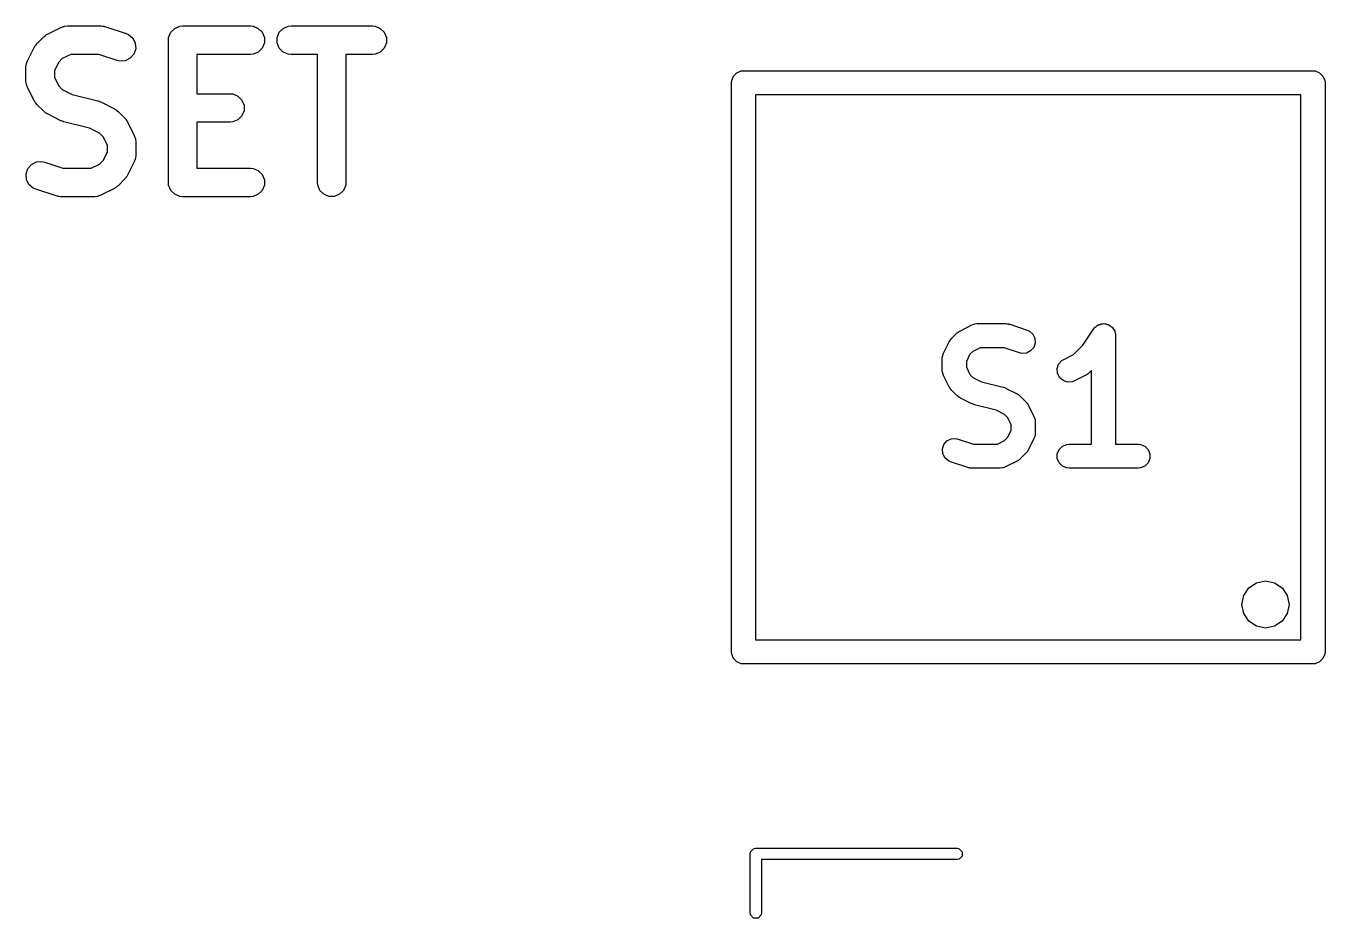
# Model space of a CAD drawing. Extents: x -0.8 to 79.7, y -28.9 to 1.9.
# Drawn here: x 39.69 to 53.38, y -8.06 to 1.35 of the extents above; entities that cross this region are included whole.
import ezdxf

# ---------------------------------------------------------------- set-up
doc = ezdxf.new("R2010")
doc.units = 0
doc.layers.add('BLACK', color=7, linetype='CONTINUOUS')

msp = doc.modelspace()

# ---------------------------------------------------------------- linework, layer by layer
at = {"layer": 'BLACK', "linetype": 'CONTINUOUS'}
for p, q in [((39.805588, 1.162381), (39.877017, 1.233809)), ((39.877017, 1.233809), (39.888517, 1.243247)), ((39.888517, 1.243247), (39.891114, 1.246241)), ((39.891114, 1.246241), (39.895626, 1.249081)), ((39.895626, 1.249081), (39.899747, 1.252463)), ((39.899747, 1.252463), (39.903406, 1.253978)), ((39.903406, 1.253978), (39.916, 1.261906)), ((39.916, 1.261906), (40.058856, 1.333335)), ((40.058856, 1.333335), (40.08632, 1.343844)), ((40.08632, 1.343844), (40.091694, 1.344225)), ((40.091694, 1.344225), (40.096675, 1.346289)), ((40.096675, 1.346289), (40.125939, 1.349171)), ((40.125939, 1.349171), (40.483082, 1.349171)), ((40.483082, 1.349171), (40.497893, 1.347712)), ((40.497893, 1.347712), (40.501843, 1.347993)), ((40.501843, 1.347993), (40.507037, 1.346811)), ((40.507037, 1.346811), (40.512346, 1.346289)), ((40.512346, 1.346289), (40.516008, 1.344771)), ((40.516008, 1.344771), (40.530516, 1.341473)), ((40.530516, 1.341473), (40.744802, 1.270045)), ((40.744802, 1.270045), (40.771653, 1.258056)), ((40.771653, 1.258056), (40.815867, 1.219709)), ((41.193106, 1.228435), (41.215504, 1.282507)), ((41.215504, 1.282507), (41.256888, 1.323891)), ((41.256888, 1.323891), (41.31096, 1.346289)), ((41.31096, 1.346289), (41.340224, 1.349171)), ((41.340224, 1.349171), (42.05451, 1.349171)), ((42.05451, 1.349171), (42.083774, 1.346289)), ((42.083774, 1.346289), (42.137846, 1.323891)), ((42.137846, 1.323891), (42.17923, 1.282507)), ((42.17923, 1.282507), (42.201628, 1.228435)), ((42.335964, 1.228435), (42.358362, 1.282507)), ((42.358362, 1.282507), (42.399746, 1.323891)), ((42.399746, 1.323891), (42.453818, 1.346289)), ((42.453818, 1.346289), (42.483082, 1.349171)), ((42.483082, 1.349171), (43.340225, 1.349171)), ((43.340225, 1.349171), (43.369489, 1.346289)), ((43.369489, 1.346289), (43.423561, 1.323891)), ((43.423561, 1.323891), (43.464945, 1.282507)), ((43.464945, 1.282507), (43.487343, 1.228435)), ((39.706061, 0.980539), (39.777489, 1.123396)), ((39.777489, 1.123396), (39.785417, 1.135991)), ((39.785417, 1.135991), (39.786933, 1.13965)), ((39.786933, 1.13965), (39.790312, 1.143767)), ((39.790312, 1.143767), (39.793154, 1.148282)), ((39.793154, 1.148282), (39.796148, 1.150878)), ((39.796148, 1.150878), (39.805588, 1.162381)), ((40.815867, 1.219709), (40.842041, 1.167361)), ((40.84619, 1.108981), (40.827682, 1.053457)), ((40.842041, 1.167361), (40.84619, 1.108981)), ((41.190224, 1.199171), (41.193106, 1.228435)), ((41.190224, -0.300828), (41.190224, 1.199171)), ((42.17923, 1.115835), (42.137846, 1.074451)), ((42.201628, 1.169907), (42.17923, 1.115835)), ((42.201628, 1.228435), (42.201628, 1.169907)), ((42.335964, 1.169907), (42.335964, 1.228435)), ((42.358362, 1.115835), (42.335964, 1.169907)), ((42.399746, 1.074451), (42.358362, 1.115835)), ((43.464945, 1.115835), (43.423561, 1.074451)), ((43.487343, 1.169907), (43.464945, 1.115835)), ((43.487343, 1.228435), (43.487343, 1.169907)), ((39.695551, 0.953075), (39.706061, 0.980539)), ((40.03493, 0.967458), (39.990225, 0.878047)), ((40.071935, 1.004463), (40.03493, 0.967458)), ((40.161349, 1.049171), (40.071935, 1.004463)), ((40.458742, 1.049171), (40.161349, 1.049171)), ((40.649933, 0.98544), (40.458742, 1.049171)), ((40.678607, 0.97892), (40.649933, 0.98544)), ((40.736987, 0.983069), (40.678607, 0.97892)), ((40.789334, 1.009243), (40.736987, 0.983069)), ((40.827682, 1.053457), (40.789334, 1.009243)), ((42.05451, 1.049171), (41.490224, 1.049171)), ((41.490224, 1.049171), (41.490224, 0.634885)), ((42.083774, 1.052053), (42.05451, 1.049171)), ((42.137846, 1.074451), (42.083774, 1.052053)), ((42.453818, 1.052053), (42.399746, 1.074451)), ((42.483082, 1.049171), (42.453818, 1.052053)), ((42.761653, 1.049171), (42.483082, 1.049171)), ((42.761653, -0.300828), (42.761653, 1.049171)), ((43.340225, 1.049171), (43.061653, 1.049171)), ((43.061653, 1.049171), (43.061653, -0.300828)), ((43.369489, 1.052053), (43.340225, 1.049171)), ((43.423561, 1.074451), (43.369489, 1.052053)), ((39.690225, 0.913457), (39.693107, 0.942721)), ((39.690225, 0.7706), (39.690225, 0.913457)), ((39.693107, 0.942721), (39.695169, 0.947699)), ((39.695169, 0.947699), (39.695551, 0.953075)), ((39.990225, 0.878047), (39.990225, 0.806009)), ((47.144403, 0.820557), (47.179443, 0.855597)), ((47.179443, 0.855597), (47.225224, 0.87456)), ((47.225224, 0.87456), (47.25, 0.877)), ((47.25, 0.877), (53.25, 0.877)), ((53.25, 0.877), (53.274776, 0.87456)), ((53.274776, 0.87456), (53.320557, 0.855597)), ((53.320557, 0.855597), (53.355597, 0.820557)), ((39.693107, 0.741336), (39.690225, 0.7706)), ((39.695169, 0.736357), (39.693107, 0.741336)), ((39.695551, 0.730982), (39.695169, 0.736357)), ((39.706061, 0.703519), (39.695551, 0.730982)), ((39.777489, 0.56066), (39.706061, 0.703519)), ((39.990225, 0.806009), (40.034931, 0.716595)), ((40.034931, 0.716595), (40.071935, 0.679592)), ((47.123, 0.75), (47.12544, 0.774776)), ((47.123, -5.25), (47.123, 0.75)), ((47.12544, 0.774776), (47.144403, 0.820557)), ((53.355597, 0.820557), (53.37456, 0.774776)), ((53.37456, 0.774776), (53.377, 0.75)), ((53.377, 0.75), (53.377, -5.25)), ((39.785417, 0.548065), (39.777489, 0.56066)), ((39.786933, 0.544406), (39.785417, 0.548065)), ((40.071935, 0.679592), (40.178295, 0.626412)), ((40.178295, 0.626412), (40.448033, 0.558978)), ((40.448033, 0.558978), (40.450188, 0.558207)), ((40.450188, 0.558207), (40.451272, 0.558131)), ((40.451272, 0.558131), (40.463468, 0.553463)), ((40.463468, 0.553463), (40.475724, 0.549085)), ((40.475724, 0.549085), (40.476594, 0.54844)), ((40.476594, 0.54844), (40.478735, 0.547621)), ((40.478735, 0.547621), (40.621593, 0.476192)), ((41.490224, 0.634885), (41.840224, 0.634885)), ((41.840224, 0.634885), (41.869488, 0.632003)), ((41.869488, 0.632003), (41.92356, 0.609605)), ((41.92356, 0.609605), (41.964944, 0.568221)), ((41.964944, 0.568221), (41.987342, 0.514149)), ((47.377, 0.623), (47.377, -5.123)), ((53.123, 0.623), (47.377, 0.623)), ((53.123, -5.123), (53.123, 0.623)), ((39.790314, 0.540285), (39.786933, 0.544406)), ((39.793154, 0.535775), (39.790314, 0.540285)), ((39.796145, 0.53318), (39.793154, 0.535775)), ((39.805588, 0.521675), (39.796145, 0.53318)), ((39.877017, 0.450247), (39.805588, 0.521675)), ((39.888517, 0.440808), (39.877017, 0.450247)), ((39.891114, 0.437815), (39.888517, 0.440808)), ((39.895626, 0.434974), (39.891114, 0.437815)), ((39.899747, 0.431593), (39.895626, 0.434974)), ((39.903406, 0.430077), (39.899747, 0.431593)), ((39.916, 0.42215), (39.903406, 0.430077)), ((40.058856, 0.350721), (39.916, 0.42215)), ((40.621593, 0.476192), (40.634186, 0.468264)), ((40.634186, 0.468264), (40.637846, 0.466749)), ((40.637846, 0.466749), (40.641965, 0.463367)), ((40.641965, 0.463367), (40.646479, 0.460527)), ((40.646479, 0.460527), (40.649075, 0.457533)), ((40.649075, 0.457533), (40.660577, 0.448094)), ((40.660577, 0.448094), (40.732005, 0.376666)), ((41.987342, 0.455621), (41.964944, 0.401549)), ((41.987342, 0.514149), (41.987342, 0.455621)), ((40.060998, 0.349901), (40.058856, 0.350721)), ((40.061868, 0.349257), (40.060998, 0.349901)), ((40.074139, 0.344872), (40.061868, 0.349257)), ((40.08632, 0.340212), (40.074139, 0.344872)), ((40.0874, 0.340135), (40.08632, 0.340212)), ((40.089559, 0.339364), (40.0874, 0.340135)), ((40.359297, 0.271929), (40.089559, 0.339364)), ((40.732005, 0.376666), (40.741445, 0.365163)), ((40.741445, 0.365163), (40.744438, 0.362568)), ((40.744438, 0.362568), (40.747276, 0.358058)), ((40.747276, 0.358058), (40.75066, 0.353936)), ((40.75066, 0.353936), (40.752176, 0.350273)), ((40.752176, 0.350273), (40.760103, 0.337682)), ((40.760103, 0.337682), (40.831532, 0.194824)), ((41.840224, 0.334885), (41.490224, 0.334885)), ((41.490224, 0.334885), (41.490224, -0.150828)), ((41.869488, 0.337767), (41.840224, 0.334885)), ((41.92356, 0.360165), (41.869488, 0.337767)), ((41.964944, 0.401549), (41.92356, 0.360165)), ((40.465657, 0.21875), (40.359297, 0.271929)), ((40.502661, 0.181746), (40.465657, 0.21875)), ((40.547368, 0.092332), (40.502661, 0.181746)), ((40.831532, 0.194824), (40.842042, 0.167361)), ((40.842042, 0.167361), (40.842424, 0.161983)), ((40.842424, 0.161983), (40.844486, 0.157006)), ((40.844486, 0.157006), (40.847368, 0.127742)), ((40.50266, -0.069117), (40.547368, 0.020296)), ((40.547368, 0.020296), (40.547368, 0.092332)), ((40.847368, 0.127742), (40.847368, -0.015114)), ((39.70991, -0.155115), (39.748258, -0.110901)), ((39.748258, -0.110901), (39.800605, -0.084727)), ((39.800605, -0.084727), (39.858985, -0.080577)), ((39.858985, -0.080577), (39.887659, -0.087097)), ((39.887659, -0.087097), (40.078854, -0.150828)), ((40.376244, -0.150828), (40.465657, -0.106121)), ((40.465657, -0.106121), (40.50266, -0.069117)), ((40.831532, -0.082197), (40.760103, -0.225053)), ((40.842041, -0.054733), (40.831532, -0.082197)), ((40.842422, -0.049358), (40.842041, -0.054733)), ((40.844486, -0.044378), (40.842422, -0.049358)), ((40.847368, -0.015114), (40.844486, -0.044378)), ((39.691402, -0.21064), (39.70991, -0.155115)), ((39.695552, -0.26902), (39.691402, -0.21064)), ((39.721726, -0.321367), (39.695552, -0.26902)), ((40.078854, -0.150828), (40.376244, -0.150828)), ((40.732006, -0.264036), (40.660578, -0.335465)), ((40.741444, -0.252535), (40.732006, -0.264036)), ((40.744438, -0.249939), (40.741444, -0.252535)), ((40.747278, -0.245426), (40.744438, -0.249939)), ((40.75066, -0.241306), (40.747278, -0.245426)), ((40.752175, -0.237646), (40.75066, -0.241306)), ((40.760103, -0.225053), (40.752175, -0.237646)), ((41.490224, -0.150828), (42.05451, -0.150828)), ((42.05451, -0.150828), (42.083774, -0.15371)), ((42.083774, -0.15371), (42.137846, -0.176108)), ((42.137846, -0.176108), (42.17923, -0.217492)), ((42.17923, -0.217492), (42.201628, -0.271564)), ((42.201628, -0.271564), (42.201628, -0.330092)), ((39.76594, -0.359715), (39.721726, -0.321367)), ((39.792791, -0.371703), (39.76594, -0.359715)), ((40.007077, -0.443131), (39.792791, -0.371703)), ((40.621593, -0.363564), (40.478734, -0.434992)), ((40.634187, -0.355635), (40.621593, -0.363564)), ((40.637847, -0.35412), (40.634187, -0.355635)), ((40.641967, -0.350738), (40.637847, -0.35412)), ((40.646478, -0.347899), (40.641967, -0.350738)), ((40.649072, -0.344907), (40.646478, -0.347899)), ((40.660578, -0.335465), (40.649072, -0.344907)), ((41.193106, -0.330092), (41.190224, -0.300828)), ((41.215504, -0.384164), (41.193106, -0.330092)), ((41.256888, -0.425548), (41.215504, -0.384164)), ((42.17923, -0.384164), (42.137846, -0.425548)), ((42.201628, -0.330092), (42.17923, -0.384164)), ((42.764535, -0.330092), (42.761653, -0.300828)), ((42.786933, -0.384164), (42.764535, -0.330092)), ((42.828317, -0.425548), (42.786933, -0.384164)), ((43.036373, -0.384164), (42.994989, -0.425548)), ((43.058771, -0.330092), (43.036373, -0.384164)), ((43.061653, -0.300828), (43.058771, -0.330092)), ((40.021589, -0.44643), (40.007077, -0.443131)), ((40.025247, -0.447946), (40.021589, -0.44643)), ((40.030549, -0.448468), (40.025247, -0.447946)), ((40.035751, -0.449651), (40.030549, -0.448468)), ((40.039705, -0.449369), (40.035751, -0.449651)), ((40.054511, -0.450828), (40.039705, -0.449369)), ((40.411653, -0.450828), (40.054511, -0.450828)), ((40.440917, -0.447946), (40.411653, -0.450828)), ((40.445895, -0.445883), (40.440917, -0.447946)), ((40.451271, -0.445502), (40.445895, -0.445883)), ((40.478734, -0.434992), (40.451271, -0.445502)), ((41.31096, -0.447946), (41.256888, -0.425548)), ((41.340224, -0.450828), (41.31096, -0.447946)), ((42.05451, -0.450828), (41.340224, -0.450828)), ((42.083774, -0.447946), (42.05451, -0.450828)), ((42.137846, -0.425548), (42.083774, -0.447946)), ((42.882389, -0.447946), (42.828317, -0.425548)), ((42.940917, -0.447946), (42.882389, -0.447946)), ((42.994989, -0.425548), (42.940917, -0.447946)), ((49.442054, -1.947467), (49.502531, -1.88699)), ((49.502531, -1.88699), (49.512271, -1.878997)), ((49.512271, -1.878997), (49.514468, -1.876464)), ((49.514468, -1.876464), (49.518287, -1.874059)), ((49.518287, -1.874059), (49.521776, -1.871197)), ((49.521776, -1.871197), (49.524874, -1.869913)), ((49.524874, -1.869913), (49.535537, -1.863202)), ((49.535537, -1.863202), (49.656488, -1.802726)), ((49.656488, -1.802726), (49.67974, -1.793828)), ((49.67974, -1.793828), (49.684292, -1.793504)), ((49.684292, -1.793504), (49.688509, -1.791758)), ((49.688509, -1.791758), (49.713285, -1.789318)), ((49.713285, -1.789318), (50.015666, -1.789318)), ((50.015666, -1.789318), (50.028204, -1.790552)), ((50.028204, -1.790552), (50.031551, -1.790315)), ((50.031551, -1.790315), (50.035952, -1.791315)), ((50.035952, -1.791315), (50.040442, -1.791758)), ((50.040442, -1.791758), (50.043539, -1.79304)), ((50.043539, -1.79304), (50.055827, -1.795835)), ((50.055827, -1.795835), (50.237256, -1.856311)), ((50.237256, -1.856311), (50.259989, -1.866461)), ((50.259989, -1.866461), (50.297424, -1.898928)), ((50.297424, -1.898928), (50.319585, -1.94325)), ((50.824114, -2.016835), (50.93809, -1.845871)), ((50.93809, -1.845871), (50.938147, -1.8458)), ((50.938147, -1.8458), (50.938164, -1.845761)), ((50.938164, -1.845761), (50.938252, -1.845672)), ((50.938252, -1.845672), (50.953864, -1.82661)), ((50.953864, -1.82661), (50.964311, -1.819613)), ((50.964311, -1.819613), (50.973204, -1.810721)), ((50.973204, -1.810721), (50.984701, -1.805958)), ((50.984701, -1.805958), (50.995037, -1.799037)), ((50.995037, -1.799037), (51.007364, -1.796571)), ((51.007364, -1.796571), (51.018985, -1.791758)), ((51.018985, -1.791758), (51.03143, -1.791758)), ((51.03143, -1.791758), (51.043629, -1.789318)), ((51.043629, -1.789318), (51.055962, -1.791758)), ((51.055962, -1.791758), (51.068537, -1.791758)), ((51.068537, -1.791758), (51.080034, -1.79652)), ((51.080034, -1.79652), (51.092239, -1.798935)), ((51.092239, -1.798935), (51.102699, -1.805908)), ((51.102699, -1.805908), (51.114318, -1.810721)), ((51.114318, -1.810721), (51.123116, -1.819519)), ((51.123116, -1.819519), (51.133469, -1.826421)), ((51.133469, -1.826421), (51.140465, -1.836868)), ((51.140465, -1.836868), (51.149358, -1.845761)), ((51.149358, -1.845761), (51.15412, -1.857258)), ((51.15412, -1.857258), (51.161042, -1.867594)), ((51.161042, -1.867594), (51.163507, -1.879921)), ((51.163507, -1.879921), (51.168321, -1.891542)), ((51.168321, -1.891542), (51.170735, -1.916057)), ((51.170735, -1.916057), (51.170761, -1.916186)), ((49.357788, -2.101426), (49.418264, -1.980474)), ((49.418264, -1.980474), (49.424976, -1.96981)), ((49.424976, -1.96981), (49.42626, -1.966711)), ((49.42626, -1.966711), (49.429122, -1.963222)), ((49.429122, -1.963222), (49.431526, -1.959405)), ((49.431526, -1.959405), (49.434059, -1.957207)), ((49.434059, -1.957207), (49.442054, -1.947467)), ((49.743265, -2.043318), (49.667562, -2.081169)), ((49.995056, -2.043318), (49.743265, -2.043318)), ((50.156934, -2.097277), (49.995056, -2.043318)), ((50.307428, -2.039688), (50.274961, -2.077123)), ((50.323098, -1.992679), (50.307428, -2.039688)), ((50.319585, -1.94325), (50.323098, -1.992679)), ((50.726626, -2.114323), (50.824114, -2.016835)), ((51.170761, -1.916186), (51.170752, -1.916229)), ((51.170752, -1.916229), (51.170761, -1.916318)), ((51.170761, -1.916318), (51.170761, -3.059318)), ((49.34438, -2.158222), (49.34682, -2.133446)), ((49.34438, -2.279175), (49.34438, -2.158222)), ((49.34682, -2.133446), (49.348566, -2.129229)), ((49.348566, -2.129229), (49.34889, -2.124677)), ((49.34889, -2.124677), (49.357788, -2.101426)), ((49.636231, -2.112499), (49.59838, -2.188202)), ((49.59838, -2.188202), (49.59838, -2.249194)), ((49.667562, -2.081169), (49.636231, -2.112499)), ((50.181211, -2.102797), (50.156934, -2.097277)), ((50.230639, -2.099284), (50.181211, -2.102797)), ((50.274961, -2.077123), (50.230639, -2.099284)), ((50.570572, -2.21628), (50.603039, -2.178845)), ((50.603039, -2.178845), (50.624108, -2.165583)), ((50.624108, -2.165583), (50.726626, -2.114323)), ((49.34682, -2.303951), (49.34438, -2.279175)), ((49.348566, -2.308167), (49.34682, -2.303951)), ((49.34889, -2.31272), (49.348566, -2.308167)), ((49.357788, -2.335971), (49.34889, -2.31272)), ((49.59838, -2.249194), (49.636231, -2.324897)), ((49.636231, -2.324897), (49.667561, -2.356227)), ((50.554901, -2.263291), (50.570572, -2.21628)), ((50.558414, -2.312719), (50.554901, -2.263291)), ((50.580574, -2.35704), (50.558414, -2.312719)), ((50.869318, -2.325577), (50.858652, -2.332292)), ((50.872415, -2.324295), (50.869318, -2.325577)), ((50.8759, -2.321434), (50.872415, -2.324295)), ((50.879722, -2.319029), (50.8759, -2.321434)), ((50.88192, -2.316493), (50.879722, -2.319029)), ((50.89166, -2.308501), (50.88192, -2.316493)), ((50.916761, -2.283399), (50.89166, -2.308501)), ((50.916761, -3.059318), (50.916761, -2.283399)), ((49.418264, -2.456923), (49.357788, -2.335971)), ((49.424976, -2.467586), (49.418264, -2.456923)), ((49.667561, -2.356227), (49.757613, -2.401253)), ((49.757613, -2.401253), (49.985992, -2.458348)), ((49.985992, -2.458348), (49.987819, -2.459)), ((49.987819, -2.459), (49.988735, -2.459066)), ((49.988735, -2.459066), (49.999043, -2.463011)), ((49.999043, -2.463011), (50.009436, -2.466724)), ((50.618009, -2.389507), (50.580574, -2.35704)), ((50.66502, -2.405178), (50.618009, -2.389507)), ((50.714448, -2.401665), (50.66502, -2.405178)), ((50.7377, -2.392767), (50.714448, -2.401665)), ((50.858652, -2.332292), (50.7377, -2.392767)), ((49.42626, -2.470686), (49.424976, -2.467586)), ((49.429122, -2.474174), (49.42626, -2.470686)), ((49.431526, -2.477992), (49.429122, -2.474174)), ((49.434059, -2.480189), (49.431526, -2.477992)), ((49.442054, -2.48993), (49.434059, -2.480189)), ((49.502531, -2.550407), (49.442054, -2.48993)), ((49.51227, -2.558399), (49.502531, -2.550407)), ((49.514467, -2.560932), (49.51227, -2.558399)), ((49.518286, -2.563336), (49.514467, -2.560932)), ((49.521776, -2.5662), (49.518286, -2.563336)), ((49.524873, -2.567483), (49.521776, -2.5662)), ((49.535536, -2.574195), (49.524873, -2.567483)), ((49.656488, -2.634672), (49.535536, -2.574195)), ((50.009436, -2.466724), (50.010173, -2.46727)), ((50.010173, -2.46727), (50.011986, -2.467964)), ((50.011986, -2.467964), (50.132938, -2.52844)), ((50.132938, -2.52844), (50.143602, -2.535153)), ((50.143602, -2.535153), (50.1467, -2.536436)), ((50.1467, -2.536436), (50.150186, -2.539297)), ((50.150186, -2.539297), (50.154007, -2.541702)), ((50.154007, -2.541702), (50.156204, -2.544235)), ((50.156204, -2.544235), (50.165945, -2.552229)), ((50.165945, -2.552229), (50.226421, -2.612705)), ((49.658302, -2.635366), (49.656488, -2.634672)), ((49.659039, -2.635912), (49.658302, -2.635366)), ((49.669424, -2.639622), (49.659039, -2.635912)), ((49.67974, -2.64357), (49.669424, -2.639622)), ((49.680655, -2.643635), (49.67974, -2.64357)), ((49.682483, -2.644288), (49.680655, -2.643635)), ((49.910863, -2.701382), (49.682483, -2.644288)), ((50.00091, -2.746406), (49.910863, -2.701382)), ((50.226421, -2.612705), (50.234415, -2.622446)), ((50.234415, -2.622446), (50.236947, -2.624642)), ((50.236947, -2.624642), (50.239349, -2.628458)), ((50.239349, -2.628458), (50.242215, -2.63195)), ((50.242215, -2.63195), (50.243499, -2.63505)), ((50.243499, -2.63505), (50.25021, -2.645711)), ((50.25021, -2.645711), (50.310687, -2.766665)), ((50.032243, -2.777739), (50.00091, -2.746406)), ((50.070095, -2.853442), (50.032243, -2.777739)), ((50.070095, -2.914431), (50.070095, -2.853442)), ((50.310687, -2.766665), (50.319585, -2.789916)), ((50.319585, -2.789916), (50.319908, -2.794468)), ((50.319908, -2.794468), (50.321655, -2.798685)), ((50.321655, -2.798685), (50.324095, -2.823461)), ((50.324095, -2.823461), (50.324095, -2.944413)), ((49.393514, -3.025513), (49.437836, -3.003352)), ((49.437836, -3.003352), (49.487265, -2.999839)), ((49.487265, -2.999839), (49.511541, -3.005359)), ((49.511541, -3.005359), (49.673419, -3.059318)), ((50.000912, -3.021466), (50.032242, -2.990136)), ((50.032242, -2.990136), (50.070095, -2.914431)), ((50.310687, -3.00121), (50.25021, -3.122162)), ((50.319585, -2.977958), (50.310687, -3.00121)), ((50.319908, -2.973405), (50.319585, -2.977958)), ((50.321655, -2.969189), (50.319908, -2.973405)), ((50.324095, -2.944413), (50.321655, -2.969189)), ((49.345377, -3.109957), (49.361047, -3.062948)), ((49.34889, -3.159386), (49.345377, -3.109957)), ((49.361047, -3.062948), (49.393514, -3.025513)), ((49.673419, -3.059318), (49.92521, -3.059318)), ((49.92521, -3.059318), (50.000912, -3.021466)), ((50.234414, -3.145427), (50.226422, -3.155167)), ((50.236947, -3.143231), (50.234414, -3.145427)), ((50.239351, -3.139411), (50.236947, -3.143231)), ((50.242215, -3.135922), (50.239351, -3.139411)), ((50.243498, -3.132824), (50.242215, -3.135922)), ((50.25021, -3.122162), (50.243498, -3.132824)), ((50.556344, -3.161542), (50.575307, -3.115761)), ((50.575307, -3.115761), (50.610347, -3.080721)), ((50.610347, -3.080721), (50.656128, -3.061758)), ((50.656128, -3.061758), (50.680904, -3.059318)), ((50.680904, -3.059318), (50.916761, -3.059318)), ((51.170761, -3.059318), (51.406619, -3.059318)), ((51.406619, -3.059318), (51.431395, -3.061758)), ((51.431395, -3.061758), (51.477176, -3.080721)), ((51.477176, -3.080721), (51.512216, -3.115761)), ((51.512216, -3.115761), (51.531179, -3.161542)), ((49.371051, -3.203708), (49.34889, -3.159386)), ((49.408486, -3.236175), (49.371051, -3.203708)), ((49.431219, -3.246325), (49.408486, -3.236175)), ((49.612648, -3.306801), (49.431219, -3.246325)), ((50.132938, -3.239434), (50.011986, -3.29991)), ((50.143601, -3.232721), (50.132938, -3.239434)), ((50.146701, -3.231438), (50.143601, -3.232721)), ((50.150189, -3.228575), (50.146701, -3.231438)), ((50.154007, -3.226172), (50.150189, -3.228575)), ((50.156204, -3.223638), (50.154007, -3.226172)), ((50.165945, -3.215644), (50.156204, -3.223638)), ((50.226422, -3.155167), (50.165945, -3.215644)), ((50.556344, -3.211094), (50.556344, -3.161542)), ((50.575307, -3.256875), (50.556344, -3.211094)), ((50.610347, -3.291915), (50.575307, -3.256875)), ((51.512216, -3.256875), (51.477176, -3.291915)), ((51.531179, -3.211094), (51.512216, -3.256875)), ((51.531179, -3.161542), (51.531179, -3.211094)), ((49.624934, -3.309594), (49.612648, -3.306801)), ((49.628033, -3.310878), (49.624934, -3.309594)), ((49.632523, -3.31132), (49.628033, -3.310878)), ((49.636925, -3.312321), (49.632523, -3.31132)), ((49.64027, -3.312083), (49.636925, -3.312321)), ((49.652809, -3.313318), (49.64027, -3.312083)), ((49.95519, -3.313318), (49.652809, -3.313318)), ((49.979966, -3.310878), (49.95519, -3.313318)), ((49.984182, -3.309131), (49.979966, -3.310878)), ((49.988735, -3.308808), (49.984182, -3.309131)), ((50.011986, -3.29991), (49.988735, -3.308808)), ((50.656128, -3.310878), (50.610347, -3.291915)), ((50.680904, -3.313318), (50.656128, -3.310878)), ((51.406619, -3.313318), (50.680904, -3.313318)), ((51.431395, -3.310878), (51.406619, -3.313318)), ((51.477176, -3.291915), (51.431395, -3.310878)), ((52.655133, -4.52097), (52.75, -4.5021)), ((52.75, -4.5021), (52.844867, -4.52097)), ((52.52097, -4.655133), (52.574708, -4.574708)), ((52.574708, -4.574708), (52.655133, -4.52097)), ((52.844867, -4.52097), (52.925292, -4.574708)), ((52.925292, -4.574708), (52.97903, -4.655133)), ((52.5021, -4.75), (52.52097, -4.655133)), ((52.52097, -4.844867), (52.5021, -4.75)), ((52.97903, -4.655133), (52.9979, -4.75)), ((52.9979, -4.75), (52.97903, -4.844867)), ((52.574708, -4.925292), (52.52097, -4.844867)), ((52.655133, -4.97903), (52.574708, -4.925292)), ((52.925292, -4.925292), (52.844867, -4.97903)), ((52.97903, -4.844867), (52.925292, -4.925292)), ((52.75, -4.9979), (52.655133, -4.97903)), ((52.844867, -4.97903), (52.75, -4.9979)), ((47.377, -5.123), (53.123, -5.123)), ((47.12544, -5.274776), (47.123, -5.25)), ((47.144403, -5.320557), (47.12544, -5.274776)), ((47.179443, -5.355597), (47.144403, -5.320557)), ((53.355597, -5.320557), (53.320557, -5.355597)), ((53.37456, -5.274776), (53.355597, -5.320557)), ((53.377, -5.25), (53.37456, -5.274776)), ((47.225224, -5.37456), (47.179443, -5.355597)), ((47.25, -5.377), (47.225224, -5.37456)), ((53.25, -5.377), (47.25, -5.377)), ((53.274776, -5.37456), (53.25, -5.377)), ((53.320557, -5.355597), (53.274776, -5.37456)), ((47.32, -7.38), (47.324567, -7.357039)), ((47.32, -8), (47.32, -7.38)), ((47.324567, -7.357039), (47.357039, -7.324567)), ((47.357039, -7.324567), (47.38, -7.32)), ((47.38, -7.32), (49.5, -7.32)), ((49.5, -7.32), (49.522961, -7.324567)), ((49.522961, -7.324567), (49.555433, -7.357039)), ((49.555433, -7.357039), (49.555433, -7.402961)), ((49.5, -7.44), (47.44, -7.44)), ((47.44, -7.44), (47.44, -8)), ((49.522961, -7.435433), (49.5, -7.44)), ((49.555433, -7.402961), (49.522961, -7.435433)), ((47.324567, -8.022961), (47.32, -8)), ((47.357039, -8.055433), (47.324567, -8.022961)), ((47.402961, -8.055433), (47.357039, -8.055433)), ((47.435433, -8.022961), (47.402961, -8.055433)), ((47.44, -8), (47.435433, -8.022961))]:
    msp.add_line(p, q, dxfattribs=at)

doc.saveas('drawing.dxf')
